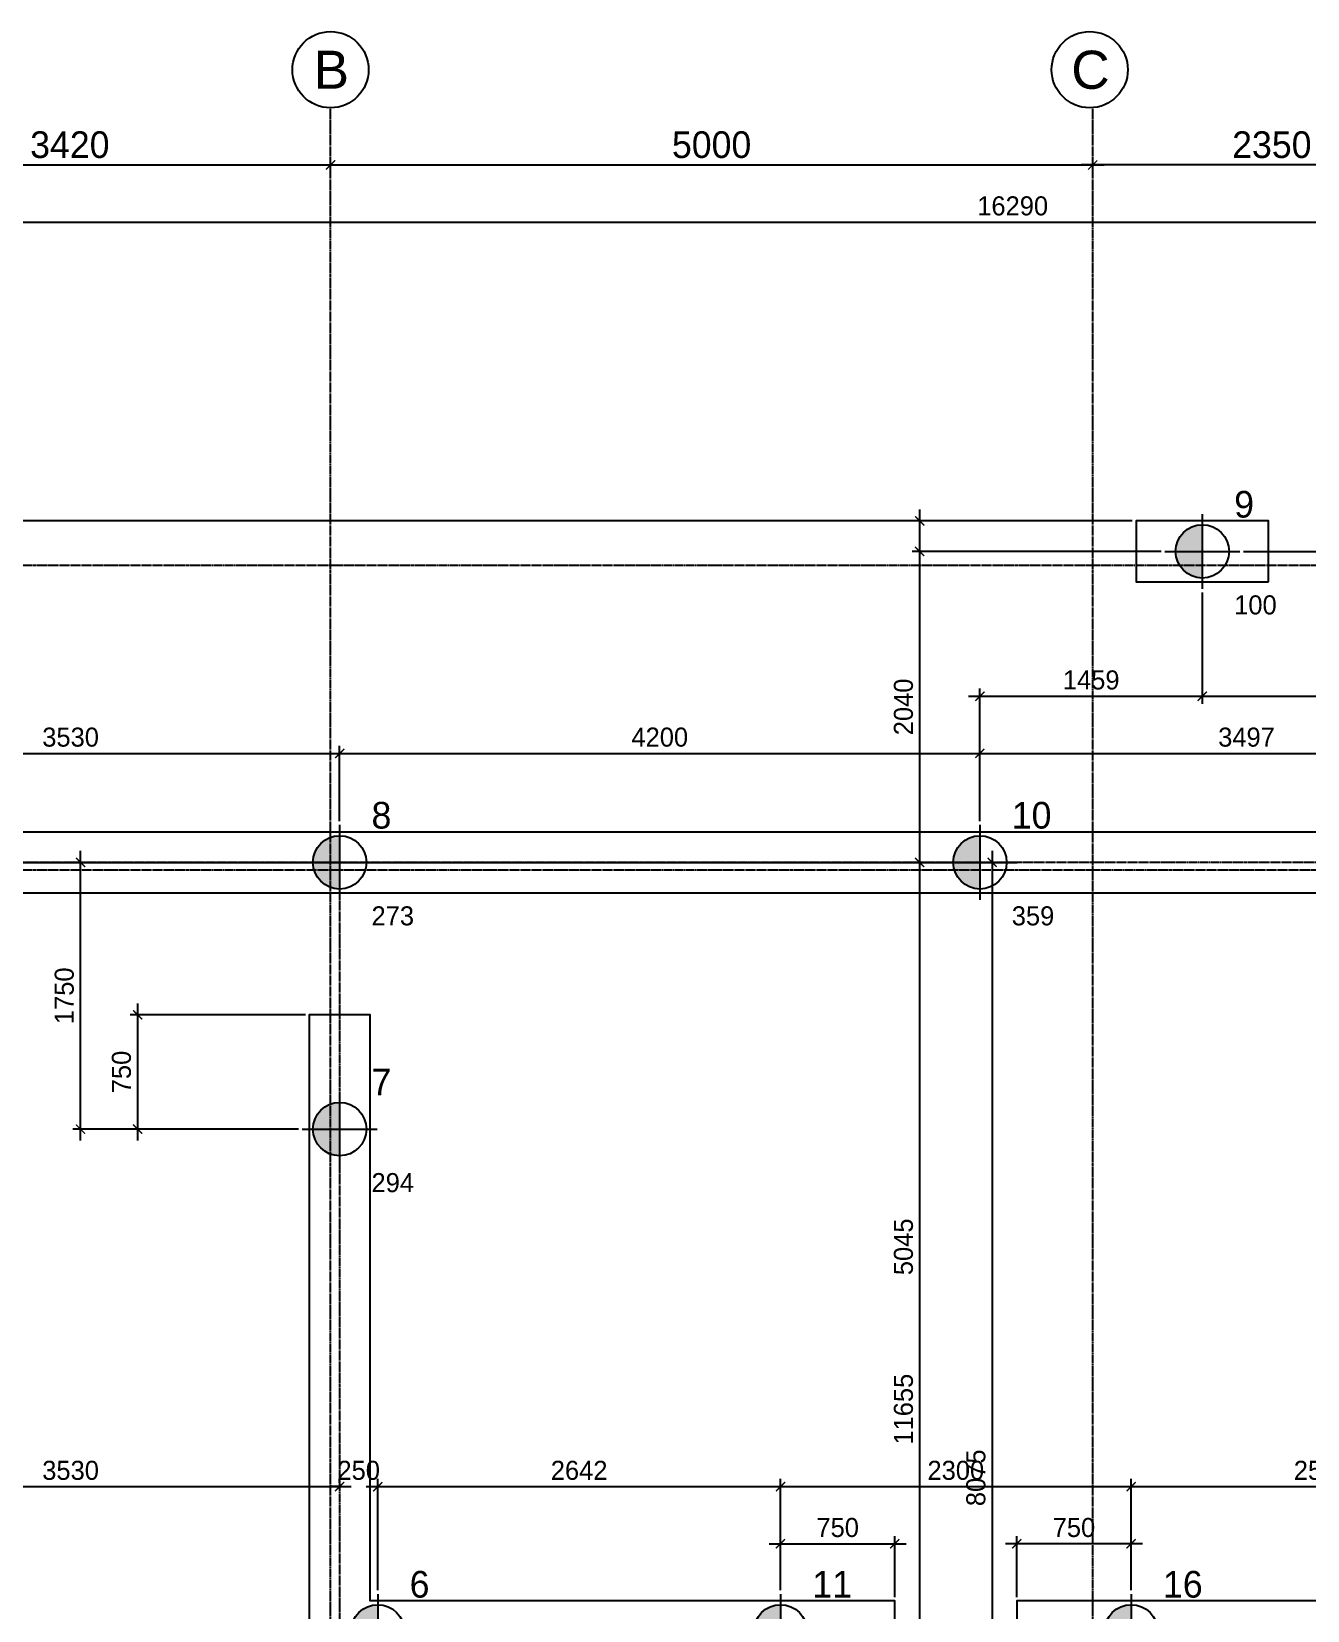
# Model space of a CAD drawing. Header units: millimetres. Extents: x -109306 to 269542, y -22401 to 197206.
# Drawn here: x -104347 to -95978, y 36849 to 47206 of the extents above; entities that cross this region are included whole.
import ezdxf
from ezdxf.enums import TextEntityAlignment as Align

# ---------------------------------------------------------------- set-up
doc = ezdxf.new("R2010")
doc.units = ezdxf.units.MM
doc.linetypes.add('CENTER', pattern=[36, 24, -3, 6, -3])
for name, color, linetype in [('25', 2, 'Continuous'), ('BETON - 25', 2, 'Continuous'), ('DIMENSION', 1, 'Continuous'), ('SETUP', 7, 'Continuous'), ('STRAMIEN', 11, 'CENTER'), ('T25', 2, 'Continuous'), ('T50', 4, 'Continuous'), ('WAPENING - tekst', 2, 'Continuous'), ('WAPENING-aanwijs', 1, 'Continuous')]:
    doc.layers.add(name, color=color, linetype=linetype)
doc.styles.get("Standard").update_dxf_attribs({"font": ''})
doc.styles.add('STRAMIEN', font='arial.ttf')
doc.styles.get('Standard').set_extended_font_data('Century Gothic')
doc.dimstyles.new('1-50', dxfattribs={"dimscale": 50, "dimtxt": 2.5, "dimasz": 1.2, "dimexe": 1, "dimexo": 0, "dimgap": 0.8, "dimtad": 1, "dimdec": 0, "dimzin": 12, "dimdsep": 46, "dimtxsty": 'Standard', "dimblk1": 'ARCHTICK', "dimblk2": 'ARCHTICK', "dimsah": 1, "dimcen": 0.09, "dimdle": 1.5, "dimclrd": 256, "dimclre": 254, "dimclrt": 2, "dimadec": 0, "dimazin": 0, "dimtfac": 1, "dimtdec": 0, "dimtix": 1, "dimtofl": 0, "dimtmove": 2, "dimatfit": 3, "dimldrblk": 'ARCHTICK', "dimfxl": 1, "dimtolj": 1, "dimtzin": 0, "dimarcsym": 0})
doc.dimstyles.new('1-50 stramien', dxfattribs={"dimscale": 50, "dimtxt": 3.5, "dimasz": 1.2, "dimexe": 1, "dimexo": 0, "dimgap": 0.8, "dimtad": 1, "dimdec": 0, "dimzin": 12, "dimdsep": 46, "dimtxsty": 'Standard', "dimblk1": 'ARCHTICK', "dimblk2": 'ARCHTICK', "dimsah": 1, "dimcen": 0.09, "dimdle": 1.5, "dimclrd": 256, "dimclre": 254, "dimclrt": 3, "dimadec": 0, "dimazin": 0, "dimtfac": 1, "dimtdec": 0, "dimtix": 1, "dimtofl": 0, "dimtmove": 2, "dimatfit": 3, "dimldrblk": 'ARCHTICK', "dimfxl": 1, "dimtolj": 1, "dimtzin": 0, "dimarcsym": 0})

# ---------------------------------------------------------------- blocks, each defined once
blk = doc.blocks.new('_ARCHTICK')
at = {"color": 0, "linetype": 'ByBlock', "const_width": 0.15}
blk.add_lwpolyline([(-0.5, -0.5), (0.5, 0.5)], dxfattribs=at)
blk = doc.blocks.new('*D29')
at = {"layer": 'Defpoints', "color": 0, "transparency": 16777216}
for p in [(3420, 13995), (0, 13945), (3420, 13945)]:
    blk.add_point(p, dxfattribs=at)
at = {"layer": 'DIMENSION', "lineweight": -2, "transparency": 16777216}
blk.add_line((-75, 13995), (3495, 13995), dxfattribs=at)
at = {"layer": 'DIMENSION', "color": 254, "lineweight": -2, "transparency": 16777216}
for p, q in [((0, 13945), (0, 14045)), ((3420, 13945), (3420, 14045))]:
    blk.add_line(p, q, dxfattribs=at)
at = {"layer": 'DIMENSION', "lineweight": -2, "transparency": 16777216, "xscale": 59.99999999999995, "yscale": 59.99999999999995, "zscale": 59.99999999999995, "rotation": 180}
blk.add_blockref('_ARCHTICK', (0, 13995), dxfattribs=at)
at = {"layer": 'DIMENSION', "lineweight": -2, "transparency": 16777216, "xscale": 59.99999999999995, "yscale": 59.99999999999995, "zscale": 59.99999999999995}
blk.add_blockref('_ARCHTICK', (3420, 13995), dxfattribs=at)
at = {"layer": 'DIMENSION', "color": 3, "transparency": 16777216, "insert": (1710, 14127), "char_height": 175, "attachment_point": 5}
blk.add_mtext('\\A1;3420', dxfattribs=at)
blk = doc.blocks.new('STRAMIEN')
at = {"layer": '25'}
blk.add_circle((0, 6), 6, dxfattribs=at)
at = {"layer": 'T50', "style": 'STRAMIEN'}
blk.add_attdef('TAG01', text='', height=5, dxfattribs=at).set_placement((0, 6), align=Align.MIDDLE_CENTER)
blk = doc.blocks.new('*D30')
at = {"layer": 'Defpoints', "color": 0, "transparency": 16777216}
for p in [(8420, 13995), (3420, 13945), (8420, 13945)]:
    blk.add_point(p, dxfattribs=at)
at = {"layer": 'DIMENSION', "lineweight": -2, "transparency": 16777216}
blk.add_line((3345, 13995), (8495, 13995), dxfattribs=at)
at = {"layer": 'DIMENSION', "color": 254, "lineweight": -2, "transparency": 16777216}
for p, q in [((3420, 13945), (3420, 14045)), ((8420, 13945), (8420, 14045))]:
    blk.add_line(p, q, dxfattribs=at)
at = {"layer": 'DIMENSION', "lineweight": -2, "transparency": 16777216, "xscale": 59.99999999999995, "yscale": 59.99999999999995, "zscale": 59.99999999999995, "rotation": 180}
blk.add_blockref('_ARCHTICK', (3420, 13995), dxfattribs=at)
at = {"layer": 'DIMENSION', "lineweight": -2, "transparency": 16777216, "xscale": 59.99999999999995, "yscale": 59.99999999999995, "zscale": 59.99999999999995}
blk.add_blockref('_ARCHTICK', (8420, 13995), dxfattribs=at)
at = {"layer": 'DIMENSION', "color": 3, "transparency": 16777216, "insert": (5920, 14127), "char_height": 175, "attachment_point": 5}
blk.add_mtext('\\A1;5000', dxfattribs=at)
blk = doc.blocks.new('*D31')
at = {"layer": 'Defpoints', "color": 0, "transparency": 16777216}
for p in [(8420, 13995), (8420, 13945), (10770, 13945)]:
    blk.add_point(p, dxfattribs=at)
at = {"layer": 'DIMENSION', "lineweight": -2, "transparency": 16777216}
blk.add_line((10845, 13995), (8345, 13995), dxfattribs=at)
at = {"layer": 'DIMENSION', "color": 254, "lineweight": -2, "transparency": 16777216}
for p, q in [((8420, 13945), (8420, 14045)), ((10770, 13945), (10770, 14045))]:
    blk.add_line(p, q, dxfattribs=at)
at = {"layer": 'DIMENSION', "lineweight": -2, "transparency": 16777216, "xscale": 59.99999999999995, "yscale": 59.99999999999995, "zscale": 59.99999999999995, "rotation": 180}
blk.add_blockref('_ARCHTICK', (8420, 13995), dxfattribs=at)
at = {"layer": 'DIMENSION', "lineweight": -2, "transparency": 16777216, "xscale": 59.99999999999995, "yscale": 59.99999999999995, "zscale": 59.99999999999995}
blk.add_blockref('_ARCHTICK', (10770, 13995), dxfattribs=at)
at = {"layer": 'DIMENSION', "color": 3, "transparency": 16777216, "insert": (9595, 14127), "char_height": 175, "attachment_point": 5}
blk.add_mtext('\\A1;2350', dxfattribs=at)
blk = doc.blocks.new('*D229')
at = {"layer": 'Defpoints', "color": 0, "transparency": 16777216}
for p in [(-108056, 43996), (-97102, 43996), (-106056, 32091)]:
    blk.add_point(p, dxfattribs=at)
at = {"layer": 'DIMENSION', "lineweight": -2, "transparency": 16777216}
blk.add_line((-108056, 32016), (-108056, 44071), dxfattribs=at)
at = {"layer": 'DIMENSION', "color": 254, "lineweight": -2, "transparency": 16777216}
for p, q in [((-97127, 43996), (-108106, 43996)), ((-106081, 32091), (-108106, 32091))]:
    blk.add_line(p, q, dxfattribs=at)
at = {"layer": 'DIMENSION', "lineweight": -2, "transparency": 16777216, "xscale": 59.99999999999995, "yscale": 59.99999999999995, "zscale": 59.99999999999995}
for p, rotation in [((-108056, 43996), 90), ((-108056, 32091), 270)]:
    blk.add_blockref('_ARCHTICK', p, dxfattribs=dict(at, rotation=rotation))
at = {"layer": 'DIMENSION', "color": 2, "transparency": 16777216, "insert": (-108162, 38044), "char_height": 125, "attachment_point": 5, "rotation": 90}
blk.add_mtext('\\A1;11905', dxfattribs=at)
blk = doc.blocks.new('*D231')
at = {"layer": 'Defpoints', "color": 0, "transparency": 16777216}
for p in [(-107681, 43996), (-97102, 43996), (-106056, 41956)]:
    blk.add_point(p, dxfattribs=at)
at = {"layer": 'DIMENSION', "lineweight": -2, "transparency": 16777216}
blk.add_line((-107681, 41881), (-107681, 44071), dxfattribs=at)
at = {"layer": 'DIMENSION', "color": 254, "lineweight": -2, "transparency": 16777216}
for p, q in [((-97127, 43996), (-107731, 43996)), ((-106081, 41956), (-107731, 41956))]:
    blk.add_line(p, q, dxfattribs=at)
at = {"layer": 'DIMENSION', "lineweight": -2, "transparency": 16777216, "xscale": 59.99999999999995, "yscale": 59.99999999999995, "zscale": 59.99999999999995}
for p, rotation in [((-107681, 43996), 90), ((-107681, 41956), 270)]:
    blk.add_blockref('_ARCHTICK', p, dxfattribs=dict(at, rotation=rotation))
at = {"layer": 'DIMENSION', "color": 2, "transparency": 16777216, "insert": (-107787, 42976), "char_height": 125, "attachment_point": 5, "rotation": 90}
blk.add_mtext('\\A1;2040', dxfattribs=at)
blk = doc.blocks.new('*D228')
at = {"layer": 'Defpoints', "color": 0, "transparency": 16777216}
for p in [(-89766, 45956), (-89766, 43956), (-106056, 41956)]:
    blk.add_point(p, dxfattribs=at)
at = {"layer": 'DIMENSION', "color": 254, "lineweight": -2, "transparency": 16777216}
for p, q in [((-106056, 41981), (-106056, 46006)), ((-89766, 43981), (-89766, 46006))]:
    blk.add_line(p, q, dxfattribs=at)
at = {"layer": 'DIMENSION', "lineweight": -2, "transparency": 16777216}
blk.add_line((-106131, 45956), (-89691, 45956), dxfattribs=at)
at = {"layer": 'DIMENSION', "lineweight": -2, "transparency": 16777216, "xscale": 59.99999999999995, "yscale": 59.99999999999995, "zscale": 59.99999999999995, "rotation": 180}
blk.add_blockref('_ARCHTICK', (-106056, 45956), dxfattribs=at)
at = {"layer": 'DIMENSION', "lineweight": -2, "transparency": 16777216, "xscale": 59.99999999999995, "yscale": 59.99999999999995, "zscale": 59.99999999999995}
blk.add_blockref('_ARCHTICK', (-89766, 45956), dxfattribs=at)
at = {"layer": 'DIMENSION', "color": 2, "transparency": 16777216, "insert": (-97911, 46062), "char_height": 125, "attachment_point": 5}
blk.add_mtext('\\A1;16290', dxfattribs=at)
blk = doc.blocks.new('*U237')
at = {"layer": 'SETUP'}
h = blk.add_hatch(color=3, dxfattribs=at)
h.paths.add_polyline_path([(0, 0.5, 0.414214), (-0.5, 0), (0, 0)])
h.paths.add_polyline_path([(0, 0), (-0.5, 0, 0.414214), (0, -0.5)])
for p, q in [((0, 0.7), (0, -0.7)), ((-0.7, 0), (0.7, 0))]:
    blk.add_line(p, q, dxfattribs=at)
at = {"layer": 'SETUP', "color": 3}
blk.add_circle((0, 0), 0.5, dxfattribs=at)
blk = doc.blocks.new('A$C14656D67')
at = {"color": 3, "xscale": 350, "yscale": 350, "zscale": 350}
for p in [(9139, 11455), (3480, 9415), (7680, 9415), (3480, 7665), (3730, 4370), (6372, 4370), (8672, 4370)]:
    blk.add_blockref('*U237', p, dxfattribs=at)
at = {"layer": 'T25'}
for s, p in [('100', (9348, 11004)), ('273', (3689, 8964)), ('359', (7889, 8964)), ('294', (3689, 7214))]:
    blk.add_text(s, height=125, dxfattribs=at).set_placement(p, align=Align.BOTTOM_LEFT)
at = {"layer": 'T50'}
for s, p in [('9', (9348, 11624)), ('8', (3689, 9584)), ('10', (7889, 9584)), ('7', (3689, 7834)), ('6', (3939, 4539)), ('11', (6581, 4539)), ('16', (8881, 4539))]:
    blk.add_text(s, height=175, dxfattribs=at).set_placement(p, align=Align.BOTTOM_LEFT)
blk = doc.blocks.new('*D244')
at = {"layer": 'Defpoints', "color": 0, "transparency": 16777216}
for p in [(-105856, 41756), (-98046, 33681), (-96796, 33681)]:
    blk.add_point(p, dxfattribs=at)
at = {"layer": 'DIMENSION', "color": 254, "lineweight": -2, "transparency": 16777216}
for p, q in [((-105831, 41756), (-97996, 41756)), ((-96821, 33681), (-98096, 33681))]:
    blk.add_line(p, q, dxfattribs=at)
at = {"layer": 'DIMENSION', "lineweight": -2, "transparency": 16777216}
blk.add_line((-98046, 41831), (-98046, 33606), dxfattribs=at)
at = {"layer": 'DIMENSION', "lineweight": -2, "transparency": 16777216, "xscale": 59.99999999999995, "yscale": 59.99999999999995, "zscale": 59.99999999999995}
for p, rotation in [((-98046, 41756), 90), ((-98046, 33681), 270)]:
    blk.add_blockref('_ARCHTICK', p, dxfattribs=dict(at, rotation=rotation))
at = {"layer": 'DIMENSION', "color": 2, "transparency": 16777216, "insert": (-98152, 37719), "char_height": 125, "attachment_point": 5, "rotation": 90}
blk.add_mtext('\\A1;8075', dxfattribs=at)
blk = doc.blocks.new('*D248')
at = {"layer": 'Defpoints', "color": 0, "transparency": 16777216}
for p in [(-104026, 41756), (-104026, 41756), (-102571, 40006)]:
    blk.add_point(p, dxfattribs=at)
at = {"layer": 'DIMENSION', "color": 254, "lineweight": -2, "transparency": 16777216}
for p, q in [((-104051, 41756), (-104076, 41756)), ((-102596, 40006), (-104076, 40006))]:
    blk.add_line(p, q, dxfattribs=at)
at = {"layer": 'DIMENSION', "lineweight": -2, "transparency": 16777216}
blk.add_line((-104026, 39931), (-104026, 41831), dxfattribs=at)
at = {"layer": 'DIMENSION', "lineweight": -2, "transparency": 16777216, "xscale": 59.99999999999995, "yscale": 59.99999999999995, "zscale": 59.99999999999995}
for p, rotation in [((-104026, 41756), 90), ((-104026, 40006), 270)]:
    blk.add_blockref('_ARCHTICK', p, dxfattribs=dict(at, rotation=rotation))
at = {"layer": 'DIMENSION', "color": 2, "transparency": 16777216, "insert": (-104132, 40881), "char_height": 125, "attachment_point": 5, "rotation": 90}
blk.add_mtext('\\A1;1750', dxfattribs=at)
blk = doc.blocks.new('*D249')
at = {"layer": 'Defpoints', "color": 0, "transparency": 16777216}
for p in [(-102526, 40756), (-103651, 40006), (-102571, 40006)]:
    blk.add_point(p, dxfattribs=at)
at = {"layer": 'DIMENSION', "lineweight": -2, "transparency": 16777216}
blk.add_line((-103651, 40831), (-103651, 39931), dxfattribs=at)
at = {"layer": 'DIMENSION', "color": 254, "lineweight": -2, "transparency": 16777216}
for p, q in [((-102551, 40756), (-103701, 40756)), ((-102596, 40006), (-103701, 40006))]:
    blk.add_line(p, q, dxfattribs=at)
at = {"layer": 'DIMENSION', "lineweight": -2, "transparency": 16777216, "xscale": 59.99999999999995, "yscale": 59.99999999999995, "zscale": 59.99999999999995}
for p, rotation in [((-103651, 40756), 90), ((-103651, 40006), 270)]:
    blk.add_blockref('_ARCHTICK', p, dxfattribs=dict(at, rotation=rotation))
at = {"layer": 'DIMENSION', "color": 2, "transparency": 16777216, "insert": (-103757, 40381), "char_height": 125, "attachment_point": 5, "rotation": 90}
blk.add_mtext('\\A1;750', dxfattribs=at)
blk = doc.blocks.new('*D254')
at = {"layer": 'Defpoints', "color": 0, "transparency": 16777216}
for p in [(-98521, 41756), (-98521, 41756), (-98521, 36711)]:
    blk.add_point(p, dxfattribs=at)
at = {"layer": 'DIMENSION', "color": 254, "lineweight": -2, "transparency": 16777216}
for p, q in [((-98546, 41756), (-98571, 41756)), ((-98546, 36711), (-98571, 36711))]:
    blk.add_line(p, q, dxfattribs=at)
at = {"layer": 'DIMENSION', "lineweight": -2, "transparency": 16777216}
blk.add_line((-98521, 36636), (-98521, 41831), dxfattribs=at)
at = {"layer": 'DIMENSION', "lineweight": -2, "transparency": 16777216, "xscale": 59.99999999999995, "yscale": 59.99999999999995, "zscale": 59.99999999999995}
for p, rotation in [((-98521, 41756), 90), ((-98521, 36711), 270)]:
    blk.add_blockref('_ARCHTICK', p, dxfattribs=dict(at, rotation=rotation))
at = {"layer": 'DIMENSION', "color": 2, "transparency": 16777216, "insert": (-98627, 39234), "char_height": 125, "attachment_point": 5, "rotation": 90}
blk.add_mtext('\\A1;5045', dxfattribs=at)
blk = doc.blocks.new('*D256')
at = {"layer": 'Defpoints', "color": 0, "transparency": 16777216}
for p in [(-98521, 43796), (-96912, 43796), (-98521, 41756)]:
    blk.add_point(p, dxfattribs=at)
at = {"layer": 'DIMENSION', "lineweight": -2, "transparency": 16777216}
blk.add_line((-98521, 41681), (-98521, 43871), dxfattribs=at)
at = {"layer": 'DIMENSION', "color": 254, "lineweight": -2, "transparency": 16777216}
for p, q in [((-96937, 43796), (-98571, 43796)), ((-98546, 41756), (-98571, 41756))]:
    blk.add_line(p, q, dxfattribs=at)
at = {"layer": 'DIMENSION', "lineweight": -2, "transparency": 16777216, "xscale": 59.99999999999995, "yscale": 59.99999999999995, "zscale": 59.99999999999995}
for p, rotation in [((-98521, 43796), 90), ((-98521, 41756), 270)]:
    blk.add_blockref('_ARCHTICK', p, dxfattribs=dict(at, rotation=rotation))
at = {"layer": 'DIMENSION', "color": 2, "transparency": 16777216, "insert": (-98627, 42776), "char_height": 125, "attachment_point": 5, "rotation": 90}
blk.add_mtext('\\A1;2040', dxfattribs=at)
blk = doc.blocks.new('*D257')
at = {"layer": 'Defpoints', "color": 0, "transparency": 16777216}
for p in [(-98521, 43996), (-97102, 43996), (-105807, 32341)]:
    blk.add_point(p, dxfattribs=at)
at = {"layer": 'DIMENSION', "lineweight": -2, "transparency": 16777216}
blk.add_line((-98521, 32266), (-98521, 44071), dxfattribs=at)
at = {"layer": 'DIMENSION', "color": 254, "lineweight": -2, "transparency": 16777216}
for p, q in [((-97127, 43996), (-98571, 43996)), ((-105782, 32341), (-98471, 32341))]:
    blk.add_line(p, q, dxfattribs=at)
at = {"layer": 'DIMENSION', "lineweight": -2, "transparency": 16777216, "xscale": 59.99999999999995, "yscale": 59.99999999999995, "zscale": 59.99999999999995}
for p, rotation in [((-98521, 43996), 90), ((-98521, 32341), 270)]:
    blk.add_blockref('_ARCHTICK', p, dxfattribs=dict(at, rotation=rotation))
at = {"layer": 'DIMENSION', "color": 2, "transparency": 16777216, "insert": (-98627, 38169), "char_height": 125, "attachment_point": 5, "rotation": 90}
blk.add_mtext('\\A1;11655', dxfattribs=at)
blk = doc.blocks.new('*D268')
at = {"layer": 'Defpoints', "color": 0, "transparency": 16777216}
for p in [(-96422, 43796), (-91604, 43796), (-90211, 43606)]:
    blk.add_point(p, dxfattribs=at)
at = {"layer": 'DIMENSION', "lineweight": -2, "transparency": 16777216}
for p, q in [((-91604, 43796), (-91604, 43856)), ((-91604, 43606), (-91604, 43546))]:
    blk.add_line(p, q, dxfattribs=at)
at = {"layer": 'DIMENSION', "color": 254, "lineweight": -2, "transparency": 16777216}
for p, q in [((-96397, 43796), (-91554, 43796)), ((-90236, 43606), (-91654, 43606))]:
    blk.add_line(p, q, dxfattribs=at)
at = {"layer": 'DIMENSION', "lineweight": -2, "transparency": 16777216, "xscale": 59.99999999999995, "yscale": 59.99999999999995, "zscale": 59.99999999999995}
for p, rotation in [((-91604, 43796), 270), ((-91604, 43606), 90)]:
    blk.add_blockref('_ARCHTICK', p, dxfattribs=dict(at, rotation=rotation))
at = {"layer": 'DIMENSION', "color": 2, "transparency": 16777216, "insert": (-91710, 43701), "char_height": 125, "attachment_point": 5, "rotation": 90}
blk.add_mtext('\\A1;190', dxfattribs=at)
blk = doc.blocks.new('*D270')
at = {"layer": 'Defpoints', "color": 0, "transparency": 16777216}
for p in [(-102326, 42471), (-102326, 42001), (-105856, 41756)]:
    blk.add_point(p, dxfattribs=at)
at = {"layer": 'DIMENSION', "lineweight": -2, "transparency": 16777216}
blk.add_line((-105931, 42471), (-102251, 42471), dxfattribs=at)
at = {"layer": 'DIMENSION', "color": 254, "lineweight": -2, "transparency": 16777216}
for p, q in [((-105856, 41781), (-105856, 42521)), ((-102326, 42026), (-102326, 42521))]:
    blk.add_line(p, q, dxfattribs=at)
at = {"layer": 'DIMENSION', "lineweight": -2, "transparency": 16777216, "xscale": 59.99999999999995, "yscale": 59.99999999999995, "zscale": 59.99999999999995, "rotation": 180}
blk.add_blockref('_ARCHTICK', (-105856, 42471), dxfattribs=at)
at = {"layer": 'DIMENSION', "lineweight": -2, "transparency": 16777216, "xscale": 59.99999999999995, "yscale": 59.99999999999995, "zscale": 59.99999999999995}
blk.add_blockref('_ARCHTICK', (-102326, 42471), dxfattribs=at)
at = {"layer": 'DIMENSION', "color": 2, "transparency": 16777216, "insert": (-104091, 42577), "char_height": 125, "attachment_point": 5}
blk.add_mtext('\\A1;3530', dxfattribs=at)
blk = doc.blocks.new('*D271')
at = {"layer": 'Defpoints', "color": 0, "transparency": 16777216}
for p in [(-98126, 42471), (-102326, 42001), (-98126, 42001)]:
    blk.add_point(p, dxfattribs=at)
at = {"layer": 'DIMENSION', "lineweight": -2, "transparency": 16777216}
blk.add_line((-102401, 42471), (-98051, 42471), dxfattribs=at)
at = {"layer": 'DIMENSION', "color": 254, "lineweight": -2, "transparency": 16777216}
for p, q in [((-102326, 42026), (-102326, 42521)), ((-98126, 42026), (-98126, 42521))]:
    blk.add_line(p, q, dxfattribs=at)
at = {"layer": 'DIMENSION', "lineweight": -2, "transparency": 16777216, "xscale": 59.99999999999995, "yscale": 59.99999999999995, "zscale": 59.99999999999995, "rotation": 180}
blk.add_blockref('_ARCHTICK', (-102326, 42471), dxfattribs=at)
at = {"layer": 'DIMENSION', "lineweight": -2, "transparency": 16777216, "xscale": 59.99999999999995, "yscale": 59.99999999999995, "zscale": 59.99999999999995}
blk.add_blockref('_ARCHTICK', (-98126, 42471), dxfattribs=at)
at = {"layer": 'DIMENSION', "color": 2, "transparency": 16777216, "insert": (-100226, 42577), "char_height": 125, "attachment_point": 5}
blk.add_mtext('\\A1;4200', dxfattribs=at)
blk = doc.blocks.new('*D272')
at = {"layer": 'Defpoints', "color": 0, "transparency": 16777216}
for p in [(-94629, 42471), (-98126, 42001), (-94629, 42001)]:
    blk.add_point(p, dxfattribs=at)
at = {"layer": 'DIMENSION', "lineweight": -2, "transparency": 16777216}
blk.add_line((-98201, 42471), (-94554, 42471), dxfattribs=at)
at = {"layer": 'DIMENSION', "color": 254, "lineweight": -2, "transparency": 16777216}
for p, q in [((-98126, 42026), (-98126, 42521)), ((-94629, 42026), (-94629, 42521))]:
    blk.add_line(p, q, dxfattribs=at)
at = {"layer": 'DIMENSION', "lineweight": -2, "transparency": 16777216, "xscale": 59.99999999999995, "yscale": 59.99999999999995, "zscale": 59.99999999999995, "rotation": 180}
blk.add_blockref('_ARCHTICK', (-98126, 42471), dxfattribs=at)
at = {"layer": 'DIMENSION', "lineweight": -2, "transparency": 16777216, "xscale": 59.99999999999995, "yscale": 59.99999999999995, "zscale": 59.99999999999995}
blk.add_blockref('_ARCHTICK', (-94629, 42471), dxfattribs=at)
at = {"layer": 'DIMENSION', "color": 2, "transparency": 16777216, "insert": (-96377, 42577), "char_height": 125, "attachment_point": 5}
blk.add_mtext('\\A1;3497', dxfattribs=at)
blk = doc.blocks.new('*D276')
at = {"layer": 'Defpoints', "color": 0, "transparency": 16777216}
for p in [(-96667, 43551), (-96667, 42846), (-98126, 42001)]:
    blk.add_point(p, dxfattribs=at)
at = {"layer": 'DIMENSION', "color": 254, "lineweight": -2, "transparency": 16777216}
for p, q in [((-96667, 43526), (-96667, 42796)), ((-98126, 42026), (-98126, 42896))]:
    blk.add_line(p, q, dxfattribs=at)
at = {"layer": 'DIMENSION', "lineweight": -2, "transparency": 16777216}
blk.add_line((-98201, 42846), (-96592, 42846), dxfattribs=at)
at = {"layer": 'DIMENSION', "lineweight": -2, "transparency": 16777216, "xscale": 59.99999999999995, "yscale": 59.99999999999995, "zscale": 59.99999999999995, "rotation": 180}
blk.add_blockref('_ARCHTICK', (-98126, 42846), dxfattribs=at)
at = {"layer": 'DIMENSION', "lineweight": -2, "transparency": 16777216, "xscale": 59.99999999999995, "yscale": 59.99999999999995, "zscale": 59.99999999999995}
blk.add_blockref('_ARCHTICK', (-96667, 42846), dxfattribs=at)
at = {"layer": 'DIMENSION', "color": 2, "transparency": 16777216, "insert": (-97396, 42952), "char_height": 125, "attachment_point": 5}
blk.add_mtext('\\A1;1459', dxfattribs=at)
blk = doc.blocks.new('*D277')
at = {"layer": 'Defpoints', "color": 0, "transparency": 16777216}
for p in [(-96667, 43551), (-94629, 42846), (-94629, 42001)]:
    blk.add_point(p, dxfattribs=at)
at = {"layer": 'DIMENSION', "color": 254, "lineweight": -2, "transparency": 16777216}
for p, q in [((-96667, 43526), (-96667, 42796)), ((-94629, 42026), (-94629, 42896))]:
    blk.add_line(p, q, dxfattribs=at)
at = {"layer": 'DIMENSION', "lineweight": -2, "transparency": 16777216}
blk.add_line((-96742, 42846), (-94554, 42846), dxfattribs=at)
at = {"layer": 'DIMENSION', "lineweight": -2, "transparency": 16777216, "xscale": 59.99999999999995, "yscale": 59.99999999999995, "zscale": 59.99999999999995, "rotation": 180}
blk.add_blockref('_ARCHTICK', (-96667, 42846), dxfattribs=at)
at = {"layer": 'DIMENSION', "lineweight": -2, "transparency": 16777216, "xscale": 59.99999999999995, "yscale": 59.99999999999995, "zscale": 59.99999999999995}
blk.add_blockref('_ARCHTICK', (-94629, 42846), dxfattribs=at)
at = {"layer": 'DIMENSION', "color": 2, "transparency": 16777216, "insert": (-95648, 42952), "char_height": 125, "attachment_point": 5}
blk.add_mtext('\\A1;2038', dxfattribs=at)
blk = doc.blocks.new('*D278')
at = {"layer": 'Defpoints', "color": 0, "transparency": 16777216}
for p in [(-105856, 37661), (-102326, 37661), (-102326, 37661)]:
    blk.add_point(p, dxfattribs=at)
at = {"layer": 'DIMENSION', "color": 254, "lineweight": -2, "transparency": 16777216}
for p, q in [((-105856, 37686), (-105856, 37711)), ((-102326, 37686), (-102326, 37711))]:
    blk.add_line(p, q, dxfattribs=at)
at = {"layer": 'DIMENSION', "lineweight": -2, "transparency": 16777216}
blk.add_line((-105931, 37661), (-102251, 37661), dxfattribs=at)
at = {"layer": 'DIMENSION', "lineweight": -2, "transparency": 16777216, "xscale": 59.99999999999995, "yscale": 59.99999999999995, "zscale": 59.99999999999995, "rotation": 180}
blk.add_blockref('_ARCHTICK', (-105856, 37661), dxfattribs=at)
at = {"layer": 'DIMENSION', "lineweight": -2, "transparency": 16777216, "xscale": 59.99999999999995, "yscale": 59.99999999999995, "zscale": 59.99999999999995}
blk.add_blockref('_ARCHTICK', (-102326, 37661), dxfattribs=at)
at = {"layer": 'DIMENSION', "color": 2, "transparency": 16777216, "insert": (-104091, 37767), "char_height": 125, "attachment_point": 5}
blk.add_mtext('\\A1;3530', dxfattribs=at)
blk = doc.blocks.new('*D279')
at = {"layer": 'Defpoints', "color": 0, "transparency": 16777216}
for p in [(-102326, 37661), (-102076, 37661), (-102076, 36956)]:
    blk.add_point(p, dxfattribs=at)
at = {"layer": 'DIMENSION', "color": 254, "lineweight": -2, "transparency": 16777216}
for p, q in [((-102326, 37686), (-102326, 37711)), ((-102076, 36981), (-102076, 37711))]:
    blk.add_line(p, q, dxfattribs=at)
at = {"layer": 'DIMENSION', "lineweight": -2, "transparency": 16777216}
for p, q in [((-102326, 37661), (-102386, 37661)), ((-102076, 37661), (-102016, 37661))]:
    blk.add_line(p, q, dxfattribs=at)
at = {"layer": 'DIMENSION', "lineweight": -2, "transparency": 16777216, "xscale": 59.99999999999995, "yscale": 59.99999999999995, "zscale": 59.99999999999995}
blk.add_blockref('_ARCHTICK', (-102326, 37661), dxfattribs=at)
at = {"layer": 'DIMENSION', "lineweight": -2, "transparency": 16777216, "xscale": 59.99999999999995, "yscale": 59.99999999999995, "zscale": 59.99999999999995, "rotation": 180}
blk.add_blockref('_ARCHTICK', (-102076, 37661), dxfattribs=at)
at = {"layer": 'DIMENSION', "color": 2, "transparency": 16777216, "insert": (-102201, 37767), "char_height": 125, "attachment_point": 5}
blk.add_mtext('\\A1;250', dxfattribs=at)
blk = doc.blocks.new('*D280')
at = {"layer": 'Defpoints', "color": 0, "transparency": 16777216}
for p in [(-99434, 37661), (-102076, 36956), (-99434, 36956)]:
    blk.add_point(p, dxfattribs=at)
at = {"layer": 'DIMENSION', "color": 254, "lineweight": -2, "transparency": 16777216}
for p, q in [((-102076, 36981), (-102076, 37711)), ((-99434, 36981), (-99434, 37711))]:
    blk.add_line(p, q, dxfattribs=at)
at = {"layer": 'DIMENSION', "lineweight": -2, "transparency": 16777216}
blk.add_line((-102151, 37661), (-99359, 37661), dxfattribs=at)
at = {"layer": 'DIMENSION', "lineweight": -2, "transparency": 16777216, "xscale": 59.99999999999995, "yscale": 59.99999999999995, "zscale": 59.99999999999995, "rotation": 180}
blk.add_blockref('_ARCHTICK', (-102076, 37661), dxfattribs=at)
at = {"layer": 'DIMENSION', "lineweight": -2, "transparency": 16777216, "xscale": 59.99999999999995, "yscale": 59.99999999999995, "zscale": 59.99999999999995}
blk.add_blockref('_ARCHTICK', (-99434, 37661), dxfattribs=at)
at = {"layer": 'DIMENSION', "color": 2, "transparency": 16777216, "insert": (-100755, 37767), "char_height": 125, "attachment_point": 5}
blk.add_mtext('\\A1;2642', dxfattribs=at)
blk = doc.blocks.new('*D281')
at = {"layer": 'Defpoints', "color": 0, "transparency": 16777216}
for p in [(-97134, 37661), (-99434, 36956), (-97134, 36956)]:
    blk.add_point(p, dxfattribs=at)
at = {"layer": 'DIMENSION', "color": 254, "lineweight": -2, "transparency": 16777216}
for p, q in [((-99434, 36981), (-99434, 37711)), ((-97134, 36981), (-97134, 37711))]:
    blk.add_line(p, q, dxfattribs=at)
at = {"layer": 'DIMENSION', "lineweight": -2, "transparency": 16777216}
blk.add_line((-99509, 37661), (-97059, 37661), dxfattribs=at)
at = {"layer": 'DIMENSION', "lineweight": -2, "transparency": 16777216, "xscale": 59.99999999999995, "yscale": 59.99999999999995, "zscale": 59.99999999999995, "rotation": 180}
blk.add_blockref('_ARCHTICK', (-99434, 37661), dxfattribs=at)
at = {"layer": 'DIMENSION', "lineweight": -2, "transparency": 16777216, "xscale": 59.99999999999995, "yscale": 59.99999999999995, "zscale": 59.99999999999995}
blk.add_blockref('_ARCHTICK', (-97134, 37661), dxfattribs=at)
at = {"layer": 'DIMENSION', "color": 2, "transparency": 16777216, "insert": (-98284, 37767), "char_height": 125, "attachment_point": 5}
blk.add_mtext('\\A1;2300', dxfattribs=at)
blk = doc.blocks.new('*D282')
at = {"layer": 'Defpoints', "color": 0, "transparency": 16777216}
for p in [(-94629, 37661), (-97134, 36956), (-94629, 36956)]:
    blk.add_point(p, dxfattribs=at)
at = {"layer": 'DIMENSION', "color": 254, "lineweight": -2, "transparency": 16777216}
for p, q in [((-97134, 36981), (-97134, 37711)), ((-94629, 36981), (-94629, 37711))]:
    blk.add_line(p, q, dxfattribs=at)
at = {"layer": 'DIMENSION', "lineweight": -2, "transparency": 16777216}
blk.add_line((-97209, 37661), (-94554, 37661), dxfattribs=at)
at = {"layer": 'DIMENSION', "lineweight": -2, "transparency": 16777216, "xscale": 59.99999999999995, "yscale": 59.99999999999995, "zscale": 59.99999999999995, "rotation": 180}
blk.add_blockref('_ARCHTICK', (-97134, 37661), dxfattribs=at)
at = {"layer": 'DIMENSION', "lineweight": -2, "transparency": 16777216, "xscale": 59.99999999999995, "yscale": 59.99999999999995, "zscale": 59.99999999999995}
blk.add_blockref('_ARCHTICK', (-94629, 37661), dxfattribs=at)
at = {"layer": 'DIMENSION', "color": 2, "transparency": 16777216, "insert": (-95881, 37767), "char_height": 125, "attachment_point": 5}
blk.add_mtext('\\A1;2505', dxfattribs=at)
blk = doc.blocks.new('*D284')
at = {"layer": 'Defpoints', "color": 0, "transparency": 16777216}
for p in [(-98684, 37286), (-99434, 36956), (-98684, 36911)]:
    blk.add_point(p, dxfattribs=at)
at = {"layer": 'DIMENSION', "color": 254, "lineweight": -2, "transparency": 16777216}
for p, q in [((-99434, 36981), (-99434, 37336)), ((-98684, 36936), (-98684, 37336))]:
    blk.add_line(p, q, dxfattribs=at)
at = {"layer": 'DIMENSION', "lineweight": -2, "transparency": 16777216}
blk.add_line((-99509, 37286), (-98609, 37286), dxfattribs=at)
at = {"layer": 'DIMENSION', "lineweight": -2, "transparency": 16777216, "xscale": 59.99999999999995, "yscale": 59.99999999999995, "zscale": 59.99999999999995, "rotation": 180}
blk.add_blockref('_ARCHTICK', (-99434, 37286), dxfattribs=at)
at = {"layer": 'DIMENSION', "lineweight": -2, "transparency": 16777216, "xscale": 59.99999999999995, "yscale": 59.99999999999995, "zscale": 59.99999999999995}
blk.add_blockref('_ARCHTICK', (-98684, 37286), dxfattribs=at)
at = {"layer": 'DIMENSION', "color": 2, "transparency": 16777216, "insert": (-99059, 37392), "char_height": 125, "attachment_point": 5}
blk.add_mtext('\\A1;750', dxfattribs=at)
blk = doc.blocks.new('*D285')
at = {"layer": 'Defpoints', "color": 0, "transparency": 16777216}
for p in [(-97884, 37286), (-97884, 36911), (-97134, 36956)]:
    blk.add_point(p, dxfattribs=at)
at = {"layer": 'DIMENSION', "color": 254, "lineweight": -2, "transparency": 16777216}
for p, q in [((-97884, 36936), (-97884, 37336)), ((-97134, 36981), (-97134, 37336))]:
    blk.add_line(p, q, dxfattribs=at)
at = {"layer": 'DIMENSION', "lineweight": -2, "transparency": 16777216}
blk.add_line((-97059, 37286), (-97959, 37286), dxfattribs=at)
at = {"layer": 'DIMENSION', "lineweight": -2, "transparency": 16777216, "xscale": 59.99999999999995, "yscale": 59.99999999999995, "zscale": 59.99999999999995, "rotation": 180}
blk.add_blockref('_ARCHTICK', (-97884, 37286), dxfattribs=at)
at = {"layer": 'DIMENSION', "lineweight": -2, "transparency": 16777216, "xscale": 59.99999999999995, "yscale": 59.99999999999995, "zscale": 59.99999999999995}
blk.add_blockref('_ARCHTICK', (-97134, 37286), dxfattribs=at)
at = {"layer": 'DIMENSION', "color": 2, "transparency": 16777216, "insert": (-97509, 37392), "char_height": 125, "attachment_point": 5}
blk.add_mtext('\\A1;750', dxfattribs=at)
blk = doc.blocks.new('A$C2E130DC9')
at = {"layer": 'STRAMIEN'}
for points in [[(3420, -1500), (3420, 14370)], [(8420, -1500), (8420, 14370)], [(-3000, 11370), (17290, 11370)], [(-3000, 9370), (17290, 9370)]]:
    blk.add_lwpolyline(points, dxfattribs=at)
at = {"layer": 'STRAMIEN', "linetype": 'ByBlock'}
ref = blk.add_blockref('STRAMIEN', (3420, 14870), dxfattribs=dict(at, xscale=41.66666666546371, yscale=41.66666666546371, zscale=41.66666666546371, rotation=180))
ref.add_attrib('TAG01', 'B', dxfattribs={"layer": '0', "color": 4, "linetype": 'Continuous', "height": 250, "rotation": 360, "style": 'STRAMIEN'}).set_placement((3425.3, 14494.5), align=Align.CENTER)
ref = blk.add_blockref('STRAMIEN', (8400, 14870), dxfattribs=dict(at, xscale=41.66666666546371, yscale=41.66666666546371, zscale=41.66666666546371, rotation=180))
ref.add_attrib('TAG01', 'C', dxfattribs={"layer": '0', "color": 4, "linetype": 'Continuous', "height": 250, "rotation": 360, "style": 'STRAMIEN'}).set_placement((8405.3, 14494.5), align=Align.CENTER)
at = {"layer": 'DIMENSION'}
for base, p1, p2, picture, middle in [((3420, 13995), (0, 13945), (3420, 13945), '*D29', (1710, 14126.9)), ((8420, 13995), (3420, 13945), (8420, 13945), '*D30', (5920, 14126.9))]:
    dim = blk.add_linear_dim(base=base, p1=p1, p2=p2, dimstyle='1-50 stramien', dxfattribs=at)
    dim.commit()
    dim.dimension.update_dxf_attribs({"geometry": picture, "text_midpoint": middle})
dim = blk.add_linear_dim(base=(8420, 13995), p1=(10770, 13945), p2=(8420, 13945), angle=180, dimstyle='1-50 stramien', dxfattribs=at)
dim.commit()
dim.dimension.update_dxf_attribs({"geometry": '*D31', "text_midpoint": (9595, 14126.9)})

msp = doc.modelspace()

# ---------------------------------------------------------------- linework, layer by layer
at = {"layer": 'BETON - 25', "color": 252}
for points in [[(-89765.9, 34011.3), (-94375.9, 34011.3), (-94375.9, 33681.3), (-94775.9, 33681.3), (-94775.9, 34011.3), (-96795.9, 34011.3), (-96795.9, 33681.3), (-97125.9, 33681.3), (-97125.9, 32091.3), (-97525.9, 32091.3), (-97525.9, 34011.3), (-99271.1, 34011.3), (-99271.1, 32091.3), (-106055.9, 32091.3), (-106055.9, 41956.3), (-90165.9, 41956.3), (-90165.9, 43956.3), (-89765.9, 43956.3), (-89765.9, 34011.3)], [(-105655.9, 32491.3), (-105655.9, 41556.3), (-94828.9, 41556.3), (-94828.9, 37711.3), (-94428.9, 37711.3), (-94428.9, 41556.3), (-90165.9, 41556.3), (-90165.9, 34411.3)], [(-98683.9, 36511.3), (-98683.9, 36911.3), (-102125.9, 36911.3), (-102125.9, 40756.3), (-102525.9, 40756.3), (-102525.9, 32491.3)], [(-94428.9, 34411.3), (-94428.9, 36911.3), (-97883.9, 36911.3), (-97883.9, 36511.3)]]:
    msp.add_lwpolyline(points, dxfattribs=at)
msp.add_lwpolyline([(-96231.9, 43596.3), (-96231.9, 43996.3), (-97101.9, 43996.3), (-97101.9, 43596.3)], close=True, dxfattribs=at)
at = {"layer": 'STRAMIEN', "color": 7}
msp.add_lwpolyline([(-89965.9, 41756.3), (-105855.9, 41756.3), (-105855.9, 32291.3), (-99471.1, 32291.3), (-99471.1, 34211.3), (-89965.9, 34211.3)], close=True, dxfattribs=at)
msp.add_lwpolyline([(-102325.9, 41756.3), (-102325.9, 32291.3)], dxfattribs=at)

# ---------------------------------------------------------------- block references
at = {"layer": 'WAPENING - tekst'}
msp.add_blockref('A$C2E130DC9', (-105805.9, 32336.3), dxfattribs=at)
at = {"layer": 'WAPENING-aanwijs', "color": 7}
msp.add_blockref('A$C14656D67', (-105805.9, 32341.3), dxfattribs=at)

# ---------------------------------------------------------------- dimensions: what is measured, and where the dimension line sits
at = {"layer": 'DIMENSION'}
dim = msp.add_linear_dim(base=(-89765.9, 45956.3), p1=(-106055.9, 41956.3), p2=(-89765.9, 43956.3), dimstyle='1-50', override={"dimexo": 0.5}, dxfattribs=at)
dim.commit()
dim.dimension.update_dxf_attribs({"geometry": '*D228', "text_midpoint": (-97910.9, 46061.9)})
for base, p1, picture, middle in [((-108055.9, 43996.3), (-106055.9, 32091.3), '*D229', (-108161.6, 38043.8)), ((-107680.9, 43996.3), (-106055.9, 41956.3), '*D231', (-107786.6, 42976.3))]:
    dim = msp.add_linear_dim(base=base, p1=p1, p2=(-97101.9, 43996.3), angle=90, dimstyle='1-50', override={"dimexo": 0.5}, dxfattribs=at)
    dim.commit()
    dim.dimension.update_dxf_attribs({"geometry": picture, "text_midpoint": middle})
at = {"layer": 'DIMENSION', "color": 7}
for base, p1, p2, angle, picture, middle in [((-98521.1, 43996.3), (-105806.6, 32341.3), (-97101.9, 43996.3), 90, '*D257', (-98626.7, 38168.8)), ((-98521.1, 43796.3), (-98521.1, 41756.3), (-96911.9, 43796.3), 90, '*D256', (-98626.7, 42776.3)), ((-91604.3, 43796.3), (-90210.9, 43606.3), (-96421.9, 43796.3), 90, '*D268', (-91709.9, 43701.3)), ((-98046, 33681.3), (-105855.9, 41756.3), (-96795.9, 33681.3), 90, '*D244', (-98151.6, 37718.8)), ((-104025.9, 41756.3), (-102570.9, 40006.3), (-104025.9, 41756.3), 90, '*D248', (-104131.6, 40881.3)), ((-98521.1, 41756.3), (-98521.1, 36711.3), (-98521.1, 41756.3), 90, '*D254', (-98626.7, 39233.8)), ((-103650.9, 40006.3), (-102525.9, 40756.3), (-102570.9, 40006.3), 90, '*D249', (-103756.6, 40381.3)), ((-97883.9, 37286.3), (-97133.9, 36956.3), (-97883.9, 36911.3), 180, '*D285', (-97508.9, 37391.9))]:
    dim = msp.add_linear_dim(base=base, p1=p1, p2=p2, angle=angle, dimstyle='1-50', override={"dimexo": 0.5}, dxfattribs=at)
    dim.commit()
    dim.dimension.update_dxf_attribs({"geometry": picture, "text_midpoint": middle})
for base, p1, p2, picture, middle in [((-96666.9, 42846.3), (-98125.9, 42001.3), (-96666.9, 43551.3), '*D276', (-97396.4, 42951.9)), ((-94628.9, 42846.3), (-96666.9, 43551.3), (-94628.9, 42001.3), '*D277', (-95647.9, 42951.9)), ((-102325.9, 42471.3), (-105855.9, 41756.3), (-102325.9, 42001.3), '*D270', (-104090.9, 42576.9)), ((-98125.9, 42471.3), (-102325.9, 42001.3), (-98125.9, 42001.3), '*D271', (-100225.9, 42576.9)), ((-94628.9, 42471.3), (-98125.9, 42001.3), (-94628.9, 42001.3), '*D272', (-96377.4, 42576.9)), ((-102325.9, 37661.3), (-105855.9, 37661.3), (-102325.9, 37661.3), '*D278', (-104090.9, 37766.9)), ((-102075.9, 37661.3), (-102325.9, 37661.3), (-102075.9, 36956.3), '*D279', (-102200.9, 37766.9)), ((-99433.9, 37661.3), (-102075.9, 36956.3), (-99433.9, 36956.3), '*D280', (-100754.9, 37766.9)), ((-97133.9, 37661.3), (-99433.9, 36956.3), (-97133.9, 36956.3), '*D281', (-98283.9, 37766.9)), ((-94628.9, 37661.3), (-97133.9, 36956.3), (-94628.9, 36956.3), '*D282', (-95881.4, 37766.9)), ((-98683.9, 37286.3), (-99433.9, 36956.3), (-98683.9, 36911.3), '*D284', (-99058.9, 37391.9))]:
    dim = msp.add_linear_dim(base=base, p1=p1, p2=p2, dimstyle='1-50', override={"dimexo": 0.5}, dxfattribs=at)
    dim.commit()
    dim.dimension.update_dxf_attribs({"geometry": picture, "text_midpoint": middle})

doc.saveas('drawing.dxf')
